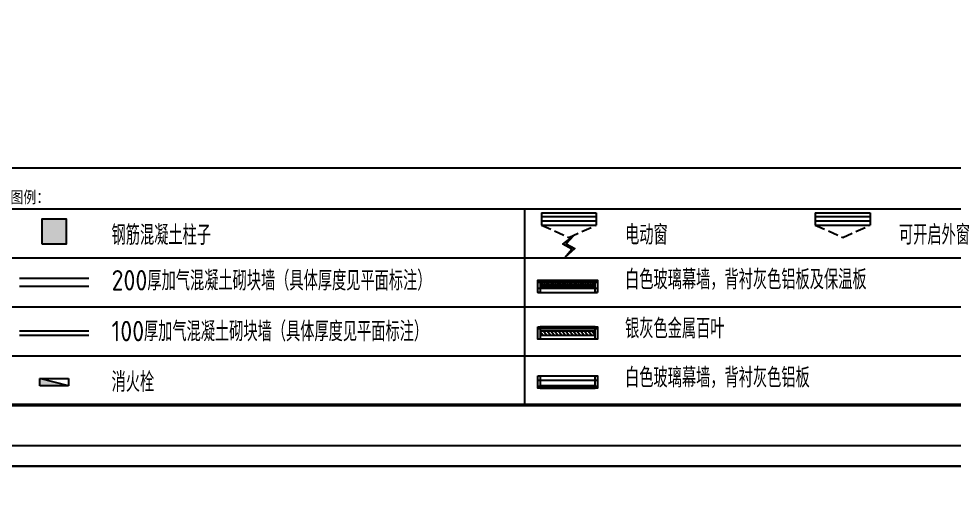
# Model space of a CAD drawing. Extents: x -409435 to 356702, y -107829 to 330904.
# Drawn here: x 103056 to 125922, y 151967 to 163648 of the extents above; entities that cross this region are included whole.
import ezdxf

# ---------------------------------------------------------------- set-up
doc = ezdxf.new("R2010")
doc.units = 0
doc.header["$LTSCALE"] = 1000
doc.header["$MEASUREMENT"] = 0
doc.linetypes.add('X-平面图例$0$109-34 轴网$0$L1$0$$AUDIT_BAD_LTYPE1', pattern=[0])
doc.linetypes.add('X-平面图例$0$DASH', pattern=[0.35, 0.25, -0.1])
for name, color, linetype in [('PUB_HATCH', 8, 'Continuous'), ('X-平面图例$0$03-表格_197', 197, 'Continuous'), ('X-平面图例$0$04-电动窗', 1, 'Continuous'), ('X-平面图例$0$A-0-图名图例', 2, 'Continuous'), ('X-平面图例$0$A-C_玻璃幕墙', 140, 'Continuous'), ('X-平面图例$0$A-金属背板', 40, 'Continuous'), ('X-平面图例$0$COLUMN', 4, 'Continuous'), ('X-平面图例$0$EQUIP_消火栓', 7, 'Continuous'), ('X-平面图例$0$WAL1', 30, 'Continuous')]:
    doc.layers.add(name, color=color, linetype=linetype)
doc.styles.add('X-平面图例$0$HT_HWXH', font='STXIHEI_0.TTF', dxfattribs={"width": 0.8})
doc.styles.add('X-平面图例$0$Standard', font='gbenor.shx', dxfattribs={"bigfont": 'gbcbig.shx'})

# ---------------------------------------------------------------- blocks, each defined once
blk = doc.blocks.new('图框-A1+1-4')
for points, const_width in [([(0, 0), (1051, 0), (1051, 594), (0, 594)], 0.05), ([(976, 584), (25, 584), (25, 10), (976, 10)], 0.5)]:
    blk.add_lwpolyline(points, close=True, dxfattribs=dict(const_width=const_width))
blk = doc.blocks.new('X-104 14#平面')
for points in [[(-18433.5, 152700), (139216.5, 152700), (139216.5, 241800), (-18433.5, 241800)], [(-18433.5, 63600), (139216.5, 63600), (139216.5, 152700), (-18433.5, 152700)]]:
    blk.add_lwpolyline(points, close=True)
at = {"xscale": 150, "yscale": 150, "zscale": 150}
for p in [(-18433.5, 152700), (-18433.5, 63600)]:
    blk.add_blockref('图框-A1+1-4', p, dxfattribs=at)
blk = doc.blocks.new('X-平面图例$0$$WINLIB2D$00000039')
at = {"color": 0}
for points in [[(-0.5, 0.5), (-0.5, -0.5)], [(0.5, 0.5), (-0.5, 0.5)], [(0.5, -0.5), (0.5, 0.5)], [(-0.5, 0.167), (0.5, 0.167)], [(-0.452, -0.167), (-0.5, 0.084)], [(-0.384, -0.167), (-0.448, 0.167)], [(-0.316, -0.167), (-0.38, 0.167)], [(-0.248, -0.167), (-0.312, 0.167)], [(-0.18, -0.167), (-0.244, 0.167)], [(-0.112, -0.167), (-0.176, 0.167)], [(-0.044, -0.167), (-0.108, 0.167)], [(0.024, -0.167), (-0.04, 0.167)], [(0.092, -0.167), (0.028, 0.167)], [(0.16, -0.167), (0.096, 0.167)], [(0.228, -0.167), (0.164, 0.167)], [(0.296, -0.167), (0.232, 0.167)], [(0.364, -0.167), (0.3, 0.167)], [(0.432, -0.167), (0.368, 0.167)], [(0.5, -0.167), (0.436, 0.167)], [(-0.5, -0.167), (0.5, -0.167)], [(0.5, -0.5), (-0.5, -0.5)]]:
    blk.add_lwpolyline(points, dxfattribs=at)
blk = doc.blocks.new('X-平面图例$0$$LinePat$岩棉板')
at = {"color": 0}
for p, q in [((0, -17), (12, -67)), ((12, -67), (24, -17))]:
    blk.add_line(p, q, dxfattribs=at)
for centre, start, end in [((12, -17), 0, 180), ((0, -67), 270, 0), ((24, -67), 180, 270)]:
    blk.add_arc(centre, 12, start, end, dxfattribs=at)
at = {"layer": 'Defpoints'}
blk.add_point((0, 0), dxfattribs=at)
at = {"layer": 'Defpoints', "color": 0}
blk.add_point((24, -84), dxfattribs=at)
blk = doc.blocks.new('X-平面图例$0$ii')
blk.add_lwpolyline([(-1340, 0), (0, 0), (0, -150), (-1340, -150)], close=True)
at = {"color": 8, "xscale": -1.801075267316308, "yscale": 1.782568518697715, "zscale": 1.782568518697715}
for p in [(-1297, 0), (-1254, 0), (-1210, 0), (-1167, 0), (-1124, 0), (-1081, 0), (-1037, 0), (-994, 0), (-951, 0), (-908, 0), (-865, 0), (-821, 0), (-778, 0), (-735, 0), (-692, 0), (-648, 0), (-605, 0), (-562, 0), (-519, 0), (-475, 0), (-432, 0), (-389, 0), (-346, 0), (-303, 0), (-259, 0), (-216, 0), (-173, 0), (-130, 0), (-86, 0), (-43, 0), (0, 0)]:
    blk.add_blockref('X-平面图例$0$$LinePat$岩棉板', p, dxfattribs=at)
blk = doc.blocks.new('X-平面图例$0$$TCHSYS$WIN2D')
for p, q in [((-0.5, 0.5), (0.5, 0.5)), ((-0.5, 0.5), (-0.5, -0.5)), ((0.5, 0.5), (0.5, -0.5)), ((0.5, 0.167), (-0.5, 0.167)), ((0.5, -0.167), (-0.5, -0.167)), ((-0.5, -0.5), (0.5, -0.5))]:
    blk.add_line(p, q)
blk = doc.blocks.new('X-平面图例$0$开启扇')
at = {"layer": 'X-平面图例$0$04-电动窗'}
h = blk.add_hatch(color=1, dxfattribs=at)
h.dxf.hatch_style = 1
h.paths.add_polyline_path([(771, 319), (600, 508), (817, 625), (569, 845), (738, 635), (521, 518)])
at = {"linetype": 'X-平面图例$0$DASH'}
blk.add_lwpolyline([(0, 50), (670, 350), (1340, 50)], dxfattribs=at)
at = {"layer": 'X-平面图例$0$04-电动窗', "color": 1}
blk.add_lwpolyline([(771, 319), (600, 508), (817, 625), (569, 845), (738, 635), (521, 518), (771, 319)], close=True, dxfattribs=at)
at = {"xscale": -1340, "yscale": 300, "zscale": 1340, "rotation": 180}
blk.add_blockref('X-平面图例$0$$TCHSYS$WIN2D', (670, -100), dxfattribs=at)
blk = doc.blocks.new('_FZH')
blk.add_lwpolyline([(-0.5, -0.5), (0.5, -0.5), (0.5, 0.5), (-0.5, 0.5)], close=True)
at = {"layer": 'PUB_HATCH'}
blk.add_solid([(-0.5, -0.5), (0.5, -0.5), (-0.5, 0.5), (0.5, 0.5)], dxfattribs=at)
blk = doc.blocks.new('X-平面图例$0$$TwtSys$00000434')
for p, q in [((-0.5, 0.5), (-0.5, -0.5)), ((-0.5, -0.5), (0.5, 0.5)), ((0.5, 0.5), (-0.5, 0.5)), ((0.5, -0.5), (0.5, 0.5)), ((-0.5, -0.5), (0.5, -0.5))]:
    blk.add_line(p, q)
blk.add_solid([(0.5, -0.5), (0.5, 0.5), (-0.5, -0.5)])
blk = doc.blocks.new('X-平面图例')
at = {"layer": 'Defpoints'}
blk.add_lwpolyline([(0, 6800), (27101, 6800), (27101, 0), (0, 0)], close=True, dxfattribs=at)
at = {"layer": 'X-平面图例$0$03-表格_197'}
for p, q in [((1000, 5800), (26101, 5800)), ((13550, 5800), (13550, 1000)), ((1000, 4600), (26101, 4600)), ((1000, 3400), (26101, 3400)), ((1000, 2200), (26101, 2200)), ((1000, 1000), (26101, 1000))]:
    blk.add_line(p, q, dxfattribs=at)
at = {"layer": 'X-平面图例$0$A-C_玻璃幕墙'}
for p, q in [((13877, 4055), (15337, 4055)), ((13937, 1711), (15277, 1711)), ((13937, 1411), (15277, 1411))]:
    blk.add_line(p, q, dxfattribs=at)
at = {"layer": 'X-平面图例$0$A-C_玻璃幕墙', "linetype": 'X-平面图例$0$DASH'}
blk.add_lwpolyline([(20660, 5400), (21330, 5100), (22000, 5400)], dxfattribs=at)
at = {"layer": 'X-平面图例$0$A-C_玻璃幕墙'}
for points in [[(13877, 4055), (15337, 4055)], [(13937, 3755), (13877, 3755), (13877, 4055), (13937, 4055), (13937, 3755)], [(13877, 4005), (15337, 4005)], [(15337, 3755), (15277, 3755), (15277, 4055), (15337, 4055), (15337, 3755)], [(13877, 3855), (15337, 3855)], [(13877, 3755), (15337, 3755)], [(15337, 2861), (13877, 2861)], [(13877, 1611), (15337, 1611)], [(13877, 1461), (15337, 1461)]]:
    blk.add_lwpolyline(points, dxfattribs=at)
for points in [[(13877, 2911), (13937, 2911), (13937, 2611), (13877, 2611)], [(15277, 2911), (15337, 2911), (15337, 2611), (15277, 2611)], [(13877, 1711), (13937, 1711), (13937, 1411), (13877, 1411)], [(15277, 1711), (15337, 1711), (15337, 1411), (15277, 1411)]]:
    blk.add_lwpolyline(points, close=True, dxfattribs=at)
at = {"layer": 'X-平面图例$0$A-金属背板'}
for points in [[(13937, 4005), (15277, 4005)], [(13937, 3855), (15277, 3855)]]:
    blk.add_lwpolyline(points, dxfattribs=at)
blk.add_lwpolyline([(15277, 1477), (15277, 1461), (13937, 1461), (13937, 1477)], close=True, dxfattribs=at)
at = {"layer": 'X-平面图例$0$WAL1'}
for p, q in [((2905, 4095), (1209, 4095)), ((2905, 3895), (1209, 3895)), ((2905, 2802), (1209, 2802)), ((2905, 2702), (1209, 2702))]:
    blk.add_line(p, q, dxfattribs=at)
at = {"layer": 'X-平面图例$0$A-C_玻璃幕墙', "linetype": 'X-平面图例$0$109-34 轴网$0$L1$0$$AUDIT_BAD_LTYPE1', "xscale": -1, "rotation": 180}
blk.add_blockref('X-平面图例$0$开启扇', (13967, 5450), dxfattribs=at)
at = {"layer": 'X-平面图例$0$A-C_玻璃幕墙', "linetype": 'X-平面图例$0$109-34 轴网$0$L1$0$$AUDIT_BAD_LTYPE1', "xscale": 1340, "yscale": 300, "zscale": 1340}
blk.add_blockref('X-平面图例$0$$TCHSYS$WIN2D', (21330, 5550), dxfattribs=at)
at = {"layer": 'X-平面图例$0$A-C_玻璃幕墙', "xscale": -1}
blk.add_blockref('X-平面图例$0$ii', (13937, 4005), dxfattribs=at)
at = {"layer": 'X-平面图例$0$A-C_玻璃幕墙', "xscale": 1340, "yscale": 300.0000000000001, "zscale": -1340}
blk.add_blockref('X-平面图例$0$$WINLIB2D$00000039', (14607, 2761), dxfattribs=at)
at = {"layer": 'X-平面图例$0$COLUMN', "xscale": 600, "yscale": 600, "zscale": 600}
blk.add_blockref('_FZH', (2057, 5241), dxfattribs=at)
at = {"layer": 'X-平面图例$0$EQUIP_消火栓', "xscale": 700, "yscale": -180, "zscale": 700, "rotation": 180}
blk.add_blockref('X-平面图例$0$$TwtSys$00000434', (2057, 1556), dxfattribs=at)
at = {"style": 'X-平面图例$0$Standard'}
for s, height, p in [('钢筋混凝土柱子', 482.3, (3459, 4915)), ('电动窗', 482.3, (16010, 4921)), ('可开启外窗', 482.3, (22703, 4921)), ('白色玻璃幕墙，背衬灰色铝板及保温板', 482.27, (16010, 3828)), ('200', 500, (3459, 3800)), ('厚加气混凝土砌块墙（具体厚度见平面标注）', 482.27, (4334, 3800)), ('100', 500, (3459, 2558)), ('厚加气混凝土砌块墙（具体厚度见平面标注）', 482.27, (4251, 2558)), ('银灰色金属百叶', 482.3, (16010, 2628)), ('消火栓', 482.3, (3459, 1321)), ('白色玻璃幕墙，背衬灰色铝板', 482.27, (16010, 1428))]:
    blk.add_text(s, height=height, dxfattribs=at).set_placement(p)
at = {"layer": 'X-平面图例$0$A-0-图名图例', "style": 'X-平面图例$0$HT_HWXH', "width": 0.8}
blk.add_text('图例：', height=290.1, dxfattribs=at).set_placement((988, 5938))

msp = doc.modelspace()

# ---------------------------------------------------------------- block references
for name, p in [('X-104 14#平面', (0, 0)), ('X-平面图例', (101865.9, 153200))]:
    msp.add_blockref(name, p)

doc.saveas('drawing.dxf')
